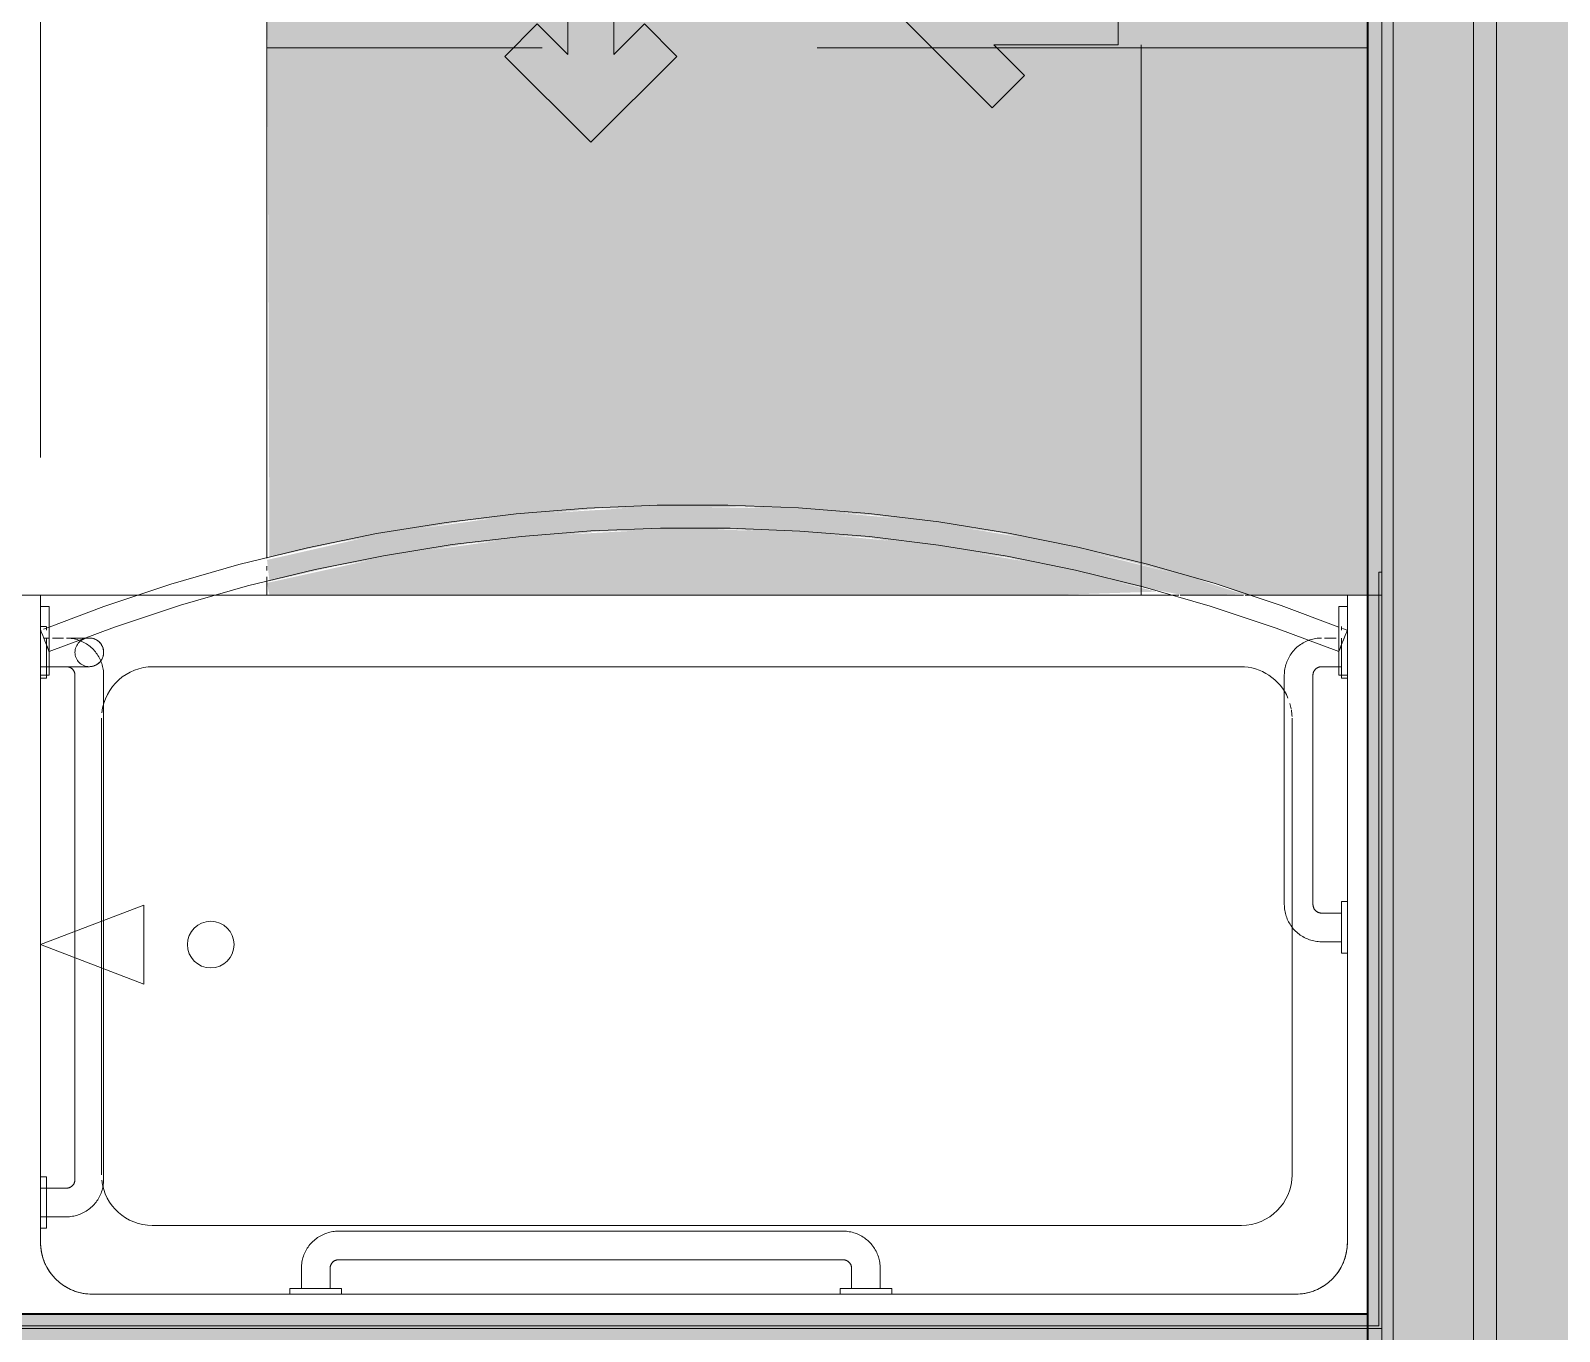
# Model space of a CAD drawing. Header units: inches. Extents: x 6 to 8416, y -388 to 6104.
# Drawn here: x 6355.4 to 6422, y 132.7 to 189.4 of the extents above; entities that cross this region are included whole.
import ezdxf

# ---------------------------------------------------------------- set-up
doc = ezdxf.new("R2010")
doc.units = ezdxf.units.IN
doc.header["$MEASUREMENT"] = 0
doc.linetypes.add('Dash 1_16_', pattern=[48, 24, -24])
doc.linetypes.add('Hidden 1_16_', pattern=[36, 24, -12])
for name, color, linetype, lineweight in [('A-GENM', 13, 'Continuous', 18), ('A-ROOM', 32, 'Continuous', 13), ('A-WALL', 113, 'Continuous', 25), ('A-WALL-PATT', 111, 'Continuous', 35), ('I-WALL', 2, 'Continuous', 25), ('P-SANR-FIXT', 6, 'Continuous', 18), ('Q-SPCQ', 91, 'Continuous', 18)]:
    doc.layers.add(name, color=color, linetype=linetype, lineweight=lineweight)

# ---------------------------------------------------------------- blocks, each defined once
blk = doc.blocks.new('GM BA Shower-Unit-Tub-Prefab-ICC ADA-AM - ICC Type B_ Option B Forward_ 60_W x 32_D-2223336-LEVEL 3 - PLAN Copy 1 Copy 1')
at = {"layer": 'A-GENM'}
for p, q in [((0, 32), (0.625, 32)), ((59.375, 32), (60, 32))]:
    blk.add_line(p, q, dxfattribs=at)
blk = doc.blocks.new('PL BA Toilet-Unit-Two Piece-ICC ADA-AM - ICC Type B_ Side Approach_ Side Bar-V1172-LEVEL 3 - PLAN Copy 1 Copy 1')
at = {"layer": 'A-GENM', "linetype": 'Hidden 1_16_', "lineweight": 9}
for p, q in [((0, 56), (48, 56)), ((48, 56), (48, 24)), ((39.75, 54.25), (36, 50.5)), ((36, 50.5), (39.75, 54.25)), ((41.164, 52.836), (39.75, 54.25)), ((39.75, 54.25), (41.164, 52.836)), ((39.828, 51.5), (41.164, 52.836)), ((41.164, 52.836), (39.828, 51.5)), ((45.25, 51.5), (39.828, 51.5)), ((39.828, 51.5), (45.25, 51.5)), ((45.25, 49.875), (45.25, 51.5)), ((45.25, 51.5), (45.25, 49.875)), ((36, 50.5), (36.625, 49.875)), ((36.625, 49.875), (36, 50.5)), ((36.625, 49.875), (39.75, 46.75)), ((39.75, 46.75), (36.625, 49.875)), ((41.164, 48.164), (39.828, 49.5)), ((39.828, 49.5), (45.25, 49.5)), ((45.25, 49.5), (39.828, 49.5)), ((39.828, 49.5), (41.164, 48.164)), ((45.25, 49.5), (45.25, 49.875)), ((45.25, 49.875), (45.25, 49.5)), ((39.75, 46.75), (41.164, 48.164)), ((41.164, 48.164), (39.75, 46.75)), ((33, 24), (33, 0)), ((33, 24), (48, 24))]:
    blk.add_line(p, q, dxfattribs=at)
blk = doc.blocks.new('GM Clearance-Rect-AM - 30_ x 48_  - A117 2017 Existing _ Type B _ A117 2009 _ CBC-V1173-LEVEL 3 - PLAN Copy 1 Copy 1')
at = {"layer": 'A-GENM', "linetype": 'Hidden 1_16_', "lineweight": 9, "transparency": 33554560}
h = blk.add_hatch(color=256, dxfattribs=at)
h.paths.add_polyline_path([(15, 42.744), (15, 48), (-15, 48), (-15, 46.188), (-12.987, 46.188), (-12.987, 47.5), (-12.554, 47.5), (-12.554, 45.5), (-12.987, 45.5), (-12.987, 45.813), (-15, 45.813), (-15, 0), (13.364, 0.108), (12.696, 3.112), (11.757, 8.69), (11.225, 14.472), (11.148, 20.77), (11.514, 26.436), (12.278, 31.961), (13.507, 37.525), (14.582, 41.622), (15, 42.672)])
h.paths.add_polyline_path([(15, 34.217), (14.852, 38.806), (13.728, 34.217), (12.765, 28.576), (12.231, 22.939), (12.1, 17.758), (12.448, 11.442), (13.252, 5.515), (14.472, 0), (15, 0.108), (15, 33.335)])
h = blk.add_hatch(color=256, dxfattribs=at)
h.paths.add_polyline_path([(15, 41.323), (14.949, 42.527), (14.256, 40.424), (12.637, 33.833), (11.759, 28.576), (11.233, 23.007), (11.124, 17.115), (11.508, 10.872), (12.336, 4.984), (13.469, 0), (14.4, 0.108), (13.713, 3.112), (12.752, 8.782), (12.22, 14.585), (12.131, 20.3), (12.484, 26.123), (13.367, 32.335), (14.624, 37.966), (15, 39.935), (15, 41.296)])
h.paths.add_polyline_path([(-12.554, 45.951), (-12.554, 47.5), (-12.987, 47.5), (-12.845, 46.188), (-12.77, 46.049), (-12.804, 45.813), (-12.987, 45.813), (-12.987, 45.5), (-12.554, 45.5), (-12.554, 45.906)])
h.paths.add_polyline_path([(-12.987, 45.906), (-12.987, 46.188), (-15, 46.049), (-15, 45.813), (-12.987, 45.868)])
blk.add_hatch(color=256, dxfattribs=at).paths.add_polyline_path([(-12.77, 46), (-12.845, 46.188), (-12.987, 46.049), (-12.987, 45.813), (-12.77, 45.951)])
at = {"layer": 'A-GENM', "linetype": 'Hidden 1_16_', "lineweight": 9}
for p, q in [((-15, 48), (-15, 46.133)), ((-15, 48), (-15, 46.133)), ((-15, 46.438), (-15, 48)), ((-15, 48), (15, 48)), ((15, 47.125), (15, 48)), ((15, 47.125), (15, 48)), ((15, 48), (15, 47.125)), ((15, 42.672), (15, 47.125)), ((15, 42.672), (15, 47.125)), ((15, 47.125), (15, 42.672)), ((-15, 45.871), (-15, 0)), ((-15, 45.871), (-15, 0)), ((-15, 11.375), (-15, 45.319)), ((15, 39.825), (15, 42.591)), ((15, 39.825), (15, 42.591)), ((15, 42.591), (15, 39.825)), ((15, 39.35), (15, 39.773)), ((15, 39.35), (15, 39.773)), ((15, 39.773), (15, 39.35)), ((15, 0), (15, 39.35)), ((15, 0), (15, 39.35)), ((15, 39.35), (15, 0)), ((-15, 2.75), (-15, 11.375)), ((-15, 0), (-15, 2.75)), ((-15, 0), (13.394, 0)), ((-15, 0), (13.394, 0)), ((13.394, 0), (-15, 0)), ((13.74, 0), (13.93, 0)), ((13.74, 0), (13.93, 0)), ((13.93, 0), (13.74, 0)), ((14.207, 0), (14.429, 0)), ((14.207, 0), (14.429, 0)), ((14.429, 0), (14.207, 0)), ((14.429, 0), (15, 0)), ((14.429, 0), (15, 0)), ((15, 0), (14.429, 0))]:
    blk.add_line(p, q, dxfattribs=at)
blk = doc.blocks.new('z Nested-Shower Surround-Tub-Prefab - Variable-V1176-LEVEL 3 - PLAN Copy 1 Copy 1')
at = {"layer": 'A-GENM', "lineweight": 9}
for p, q in [((0.125, 33), (0, 33)), ((0, 33), (0, 0)), ((0, 32), (0, 33)), ((0, 33), (0.125, 33)), ((0.125, 0.125), (0.125, 33)), ((0.125, 33), (0.125, 32)), ((60, 33), (59.875, 33)), ((59.875, 33), (59.875, 32)), ((60, 32), (60, 33)), ((0, 0.625), (0, 32)), ((0.125, 32), (0.125, 0.625)), ((59.875, 32), (59.875, 0.125)), ((60, 0), (60, 32)), ((0, 0), (0, 0.625)), ((0, 0), (59.375, 0)), ((59.375, 0), (0, 0)), ((0.125, 0.625), (0.125, 0.312)), ((59.375, 0.125), (0.125, 0.125)), ((0.312, 0.125), (59.375, 0.125)), ((59.875, 0.125), (59.375, 0.125)), ((59.375, 0), (60, 0))]:
    blk.add_line(p, q, dxfattribs=at)
at = {"layer": 'A-GENM'}
for p, q in [((1.5, 32), (0, 32)), ((0, 32), (0, 0)), ((0, 0.625), (0, 32)), ((0.125, 32), (0.625, 32)), ((0.625, 32), (1.5, 32)), ((1.5, 32), (5.826, 32)), ((1.5, 30.75), (1.5, 32)), ((1.5, 30.75), (1.5, 32)), ((1.5, 32), (1.5, 30.75)), ((6.125, 32), (8.252, 32)), ((8.398, 32), (9.275, 32)), ((9.275, 32), (11.375, 32)), ((11.375, 32), (50.725, 32)), ((50.725, 32), (51.148, 32)), ((51.2, 32), (53.966, 32)), ((54.047, 32), (58.5, 32)), ((58.5, 32), (58.5, 30.75)), ((59.375, 32), (58.5, 32)), ((58.5, 32), (58.5, 30.75)), ((58.5, 30.75), (58.5, 32)), ((58.5, 32), (59.375, 32)), ((60, 32), (59.375, 32)), ((60, 0), (60, 32)), ((1.5, 30), (1.5, 30.75)), ((1.5, 29.25), (1.5, 30.75)), ((1.5, 30.75), (1.5, 30)), ((58.5, 30.75), (58.5, 29.25)), ((58.5, 30.75), (58.5, 29.25)), ((58.5, 29.25), (58.5, 30.75)), ((1.5, 3.75), (1.5, 29.25)), ((1.5, 5.942), (1.5, 29.058)), ((1.5, 29.058), (1.5, 5.942)), ((53.839, 28.873), (6.409, 28.873)), ((58.5, 29.25), (58.5, 3.75)), ((58.5, 29.25), (58.5, 3.75)), ((58.5, 3.75), (58.5, 29.25)), ((4.159, 26.623), (4.159, 17.771)), ((56.089, 18.5), (56.089, 26.623)), ((56.089, 6.712), (56.089, 18.5)), ((4.159, 17.771), (4.159, 15.729)), ((4.159, 15.729), (4.159, 6.712)), ((1.5, 3.75), (1.5, 5.058)), ((1.5, 5.058), (1.5, 3.75)), ((53.877, 4.5), (6.371, 4.5)), ((56.25, 1.5), (3.75, 1.5)), ((56.25, 1.5), (3.75, 1.5)), ((3.75, 1.5), (56.25, 1.5)), ((0, 0), (0, 0.625)), ((0, 0), (59.375, 0)), ((59.375, 0), (0, 0)), ((59.375, 0), (60, 0))]:
    blk.add_line(p, q, dxfattribs=at)
blk.add_circle((8.92, 16.75), 1.016, dxfattribs=at)
for centre, radius, start, end in [((6.409, 26.623), 2.25, 90, 173.7582), ((53.839, 26.623), 2.25, 23.01288, 90), ((53.839, 26.623), 2.25, 10.6675, 16.57426), ((53.839, 26.623), 2.25, 1.82866, 9.29916), ((53.877, 6.712), 2.212, 270, 360), ((6.371, 6.712), 2.212, 186.09767, 270), ((3.75, 3.75), 2.25, 180, 200.02868), ((3.75, 3.75), 2.25, 180, 270), ((3.75, 3.75), 2.25, 180, 200.02868), ((56.25, 3.75), 2.25, 270, 360), ((56.25, 3.75), 2.25, 339.97132, 0), ((56.25, 3.75), 2.25, 339.97132, 360), ((3.75, 3.75), 2.25, 200.02868, 204.97132), ((3.75, 3.75), 2.25, 200.02868, 204.97132), ((3.75, 3.75), 2.25, 204.97132, 245.02868), ((3.75, 3.75), 2.25, 204.97132, 245.02868), ((56.25, 3.75), 2.25, 294.97132, 335.02868), ((56.25, 3.75), 2.25, 294.97132, 335.02868), ((56.25, 3.75), 2.25, 335.02868, 339.97132), ((56.25, 3.75), 2.25, 335.02868, 339.97132), ((3.75, 3.75), 2.25, 245.02868, 249.97132), ((3.75, 3.75), 2.25, 245.02868, 249.97132), ((3.75, 3.75), 2.25, 249.97132, 270), ((3.75, 3.75), 2.25, 249.97132, 270), ((56.25, 3.75), 2.25, 270, 290.02868), ((56.25, 3.75), 2.25, 270, 290.02868), ((56.25, 3.75), 2.25, 290.02868, 294.97132), ((56.25, 3.75), 2.25, 290.02868, 294.97132)]:
    blk.add_arc(centre, radius, start, end, dxfattribs=at)
blk = doc.blocks.new('z Nested-Shower Grab Bars - Variable-V1177-LEVEL 3 - PLAN Copy 1 Copy 1')
at = {"layer": 'A-GENM', "linetype": 'Dash 1_16_', "lineweight": 9}
for p, q in [((0.245, 29.125), (0, 29.125)), ((0, 29.125), (0, 29.087)), ((0, 29.125), (0, 29.087)), ((0.245, 29.125), (0, 29.125)), ((0, 29.125), (0, 29.087)), ((0, 29.125), (0, 29.087)), ((0, 29.087), (0, 28.974)), ((0, 29.087), (0, 28.974)), ((0, 29.087), (0, 28.974)), ((0, 29.087), (0, 28.974)), ((0, 28.795), (0, 28.563)), ((0, 28.795), (0, 28.563)), ((0, 28.795), (0, 28.563)), ((0, 28.795), (0, 28.563)), ((0.25, 29.087), (0.25, 29.125)), ((0.25, 29.087), (0.25, 29.125)), ((0.25, 29.087), (0.25, 29.125)), ((0.25, 29.087), (0.25, 29.125)), ((0.25, 28.974), (0.25, 29.087)), ((0.25, 28.974), (0.25, 29.087)), ((0.25, 28.974), (0.25, 29.087)), ((0.25, 28.974), (0.25, 29.087)), ((56.75, 29.125), (56.75, 29.087)), ((56.75, 29.125), (56.75, 29.087)), ((56.75, 29.087), (56.75, 28.974)), ((56.75, 29.087), (56.75, 28.974)), ((57, 29.087), (57, 29.125)), ((57, 29.087), (57, 29.125)), ((57, 28.974), (57, 29.087)), ((57, 28.974), (57, 29.087)), ((57, 28.563), (57, 28.795)), ((57, 28.563), (57, 28.795)), ((0, 28.625), (0, 28.604)), ((0, 28.625), (0, 28.604)), ((0, 28.604), (0, 28.541)), ((0, 28.604), (0, 28.541)), ((0, 28.541), (0, 28.442)), ((0, 28.541), (0, 28.442)), ((0, 28.503), (0, 28.291)), ((0, 28.503), (0, 28.291)), ((0, 28.503), (0, 28.291)), ((0, 28.442), (0, 28.313)), ((0, 28.442), (0, 27.838)), ((0, 28.313), (0, 28.162)), ((0, 28.291), (0, 28.113)), ((0, 28.291), (0, 28.113)), ((0, 28.291), (0, 28.113)), ((0, 28.162), (0, 28)), ((0.375, 28.625), (0.154, 28.625)), ((0.25, 28.625), (0.25, 28.604)), ((0.25, 28.625), (0.25, 28.604)), ((0.25, 28.604), (0.25, 28.541)), ((0.25, 28.604), (0.25, 28.541)), ((0.25, 28.541), (0.25, 28.442)), ((0.25, 28.541), (0.25, 28.442)), ((0.25, 28.442), (0.25, 28.313)), ((0.25, 28.442), (0.25, 28.313)), ((0.25, 28.313), (0.25, 28.162)), ((0.25, 28.313), (0.25, 28)), ((0.25, 28.113), (0.25, 28.291)), ((0.25, 28.162), (0.25, 28)), ((1.004, 28.625), (0.515, 28.625)), ((1.004, 28.625), (0.515, 28.625)), ((1.272, 28.618), (1.208, 28.623)), ((1.245, 28.625), (1.284, 28.625)), ((1.44, 28.625), (1.477, 28.625)), ((1.528, 28.574), (1.465, 28.589)), ((1.551, 28.625), (1.587, 28.625)), ((1.587, 28.625), (1.622, 28.625)), ((1.966, 28.625), (1.987, 28.625)), ((1.987, 28.625), (2.007, 28.625)), ((2.007, 28.625), (2.025, 28.625)), ((2.025, 28.625), (2.042, 28.625)), ((2.042, 28.625), (2.057, 28.625)), ((2.303, 28.119), (2.257, 28.166)), ((55.616, 28.604), (55.552, 28.593)), ((56.516, 28.625), (55.998, 28.625)), ((56.75, 28.541), (56.75, 28.625)), ((56.75, 28.541), (56.75, 28.625)), ((56.75, 28.442), (56.75, 28.541)), ((56.75, 28.442), (56.75, 28.541)), ((56.75, 28.313), (56.75, 28.442)), ((56.75, 28.313), (56.75, 28.442)), ((56.75, 28.162), (56.75, 28.313)), ((56.75, 28.162), (56.75, 28.313)), ((56.75, 28), (56.75, 28.162)), ((56.75, 28), (56.75, 28.162)), ((57, 28.291), (57, 28.503)), ((57, 28.291), (57, 28.503)), ((57, 28.113), (57, 28.291)), ((57, 28.113), (57, 28.291)), ((0, 28), (0, 27.749)), ((0, 28), (0, 27.838)), ((0, 28), (0, 27.749)), ((0, 28), (0, 27.749)), ((0, 27.838), (0, 27.688)), ((0, 27.838), (0, 27.688)), ((0, 27.709), (0, 26.875)), ((0, 27.709), (0, 26.875)), ((0, 27.709), (0, 26.875)), ((0, 27.688), (0, 27.375)), ((0, 27.688), (0, 27.558)), ((0, 27.558), (0, 27.375)), ((0, 27.438), (0, 26.875)), ((0, 27.375), (1.125, 27.375)), ((0.25, 28), (0.25, 27.838)), ((0.25, 28), (0.25, 27.838)), ((0.25, 27.749), (0.25, 27.991)), ((0.25, 27.838), (0.25, 27.688)), ((0.25, 27.838), (0.25, 27.688)), ((0.25, 26.875), (0.25, 27.709)), ((0.25, 27.688), (0.25, 27.375)), ((0.25, 27.688), (0.25, 27.375)), ((0.25, 26.875), (0.25, 27.687)), ((0.25, 26.875), (0.25, 27.687)), ((0.25, 26.875), (0.25, 27.438)), ((0.25, 27.375), (1.125, 27.375)), ((55.875, 27.375), (56.75, 27.375)), ((56.75, 27.838), (56.75, 28)), ((56.75, 27.838), (56.75, 28)), ((56.75, 27.688), (56.75, 27.838)), ((56.75, 27.688), (56.75, 27.838)), ((56.75, 27.709), (56.75, 26.875)), ((56.75, 27.375), (56.75, 27.688)), ((56.75, 27.375), (56.75, 27.688)), ((56.75, 27.687), (56.75, 26.875)), ((57, 27.749), (57, 28)), ((57, 27.749), (57, 28)), ((57, 26.875), (57, 27.709)), ((57, 26.875), (57, 27.709)), ((0, 26.875), (0.25, 26.875)), ((0, 26.875), (0.25, 26.875)), ((1.5, 27), (1.5, 15.826)), ((2.75, 16.306), (2.75, 27)), ((54.25, 27), (54.25, 17)), ((55.5, 17), (55.5, 27)), ((56.75, 26.875), (57, 26.875)), ((57, 17.125), (56.75, 17.125)), ((56.75, 17.125), (56.75, 16.313)), ((56.75, 17.125), (56.75, 14.875)), ((57, 14.875), (57, 17.125)), ((57, 14.875), (57, 17.125)), ((2.75, 14.194), (2.75, 16.306)), ((56.75, 16.625), (55.875, 16.625)), ((56.75, 16.313), (56.75, 16.625)), ((56.75, 15.375), (56.75, 16.625)), ((56.75, 15.688), (56.75, 16.313)), ((1.5, 15.826), (1.5, 14.674)), ((55.875, 15.375), (56.75, 15.375)), ((56.75, 15.375), (56.75, 15.688)), ((56.75, 15.687), (56.75, 14.875)), ((1.5, 14.674), (1.5, 5)), ((56.75, 14.875), (57, 14.875)), ((2.75, 5), (2.75, 14.194)), ((0.25, 5.125), (0, 5.125)), ((0, 5.125), (0, 4.563)), ((0, 5.125), (0, 2.875)), ((0.25, 2.875), (0.25, 5.125)), ((0.25, 4.563), (0.25, 5.125)), ((1.125, 4.625), (0, 4.625)), ((0, 4.625), (0, 4.442)), ((0, 4.625), (0, 3.375)), ((0, 4.442), (0, 4.313)), ((0, 4.313), (0, 4.162)), ((0, 4.162), (0, 4)), ((0, 4), (0, 3.838)), ((0, 3.838), (0, 3.688)), ((0, 3.688), (0, 3.558)), ((0, 3.558), (0, 3.375)), ((0, 3.438), (0, 2.875)), ((0, 3.375), (1.125, 3.375)), ((0.25, 2.875), (0.25, 3.438)), ((0, 2.875), (0.25, 2.875)), ((35, 2.75), (13, 2.75)), ((35, 2.75), (13, 2.75)), ((13, 1.5), (35, 1.5)), ((13, 1.5), (35, 1.5)), ((11.375, 1.125), (11.375, 0.25)), ((11.375, 1.125), (11.375, 0.25)), ((12.625, 0.25), (12.625, 1.125)), ((12.625, 0.25), (12.625, 1.125)), ((35.375, 1.125), (35.375, 0.25)), ((35.375, 1.125), (35.375, 0.25)), ((36.625, 0.25), (36.625, 1.125)), ((36.625, 0.25), (36.625, 1.125)), ((10.875, 0.25), (10.875, 0)), ((11.687, 0.25), (10.875, 0.25)), ((11.687, 0.25), (10.875, 0.25)), ((10.875, 0.25), (10.875, 0)), ((13.125, 0.25), (10.875, 0.25)), ((11.687, 0.25), (10.875, 0.25)), ((10.875, 0), (13.125, 0)), ((10.875, 0), (13.125, 0)), ((10.875, 0), (13.125, 0)), ((10.875, 0), (13.125, 0)), ((11.375, 0.25), (11.688, 0.25)), ((11.375, 0.25), (11.688, 0.25)), ((11.375, 0.25), (11.688, 0.25)), ((11.375, 0.25), (12.625, 0.25)), ((11.688, 0.25), (11.838, 0.25)), ((11.688, 0.25), (12.313, 0.25)), ((11.688, 0.25), (12.313, 0.25)), ((11.838, 0.25), (12, 0.25)), ((12, 0.25), (12.162, 0.25)), ((12.162, 0.25), (12.313, 0.25)), ((13.125, 0.25), (12.313, 0.25)), ((13.125, 0.25), (12.313, 0.25)), ((12.313, 0.25), (12.625, 0.25)), ((12.313, 0.25), (12.625, 0.25)), ((13.125, 0.25), (12.313, 0.25)), ((12.313, 0.25), (12.625, 0.25)), ((13.125, 0), (13.125, 0.25)), ((13.125, 0), (13.125, 0.25)), ((34.875, 0.25), (34.875, 0)), ((35.687, 0.25), (34.875, 0.25)), ((35.687, 0.25), (34.875, 0.25)), ((34.875, 0.25), (34.875, 0)), ((37.125, 0.25), (34.875, 0.25)), ((35.687, 0.25), (34.875, 0.25)), ((34.875, 0), (37.125, 0)), ((34.875, 0), (37.125, 0)), ((34.875, 0), (37.125, 0)), ((34.875, 0), (37.125, 0)), ((35.375, 0.25), (35.688, 0.25)), ((35.375, 0.25), (35.688, 0.25)), ((35.375, 0.25), (36.625, 0.25)), ((35.375, 0.25), (35.688, 0.25)), ((35.688, 0.25), (36.313, 0.25)), ((35.688, 0.25), (35.838, 0.25)), ((35.688, 0.25), (36.313, 0.25)), ((35.838, 0.25), (36, 0.25)), ((36, 0.25), (36.162, 0.25)), ((36.162, 0.25), (36.313, 0.25)), ((37.125, 0.25), (36.313, 0.25)), ((37.125, 0.25), (36.313, 0.25)), ((36.313, 0.25), (36.625, 0.25)), ((36.313, 0.25), (36.625, 0.25)), ((37.125, 0.25), (36.313, 0.25)), ((36.313, 0.25), (36.625, 0.25)), ((37.125, 0), (37.125, 0.25)), ((37.125, 0), (37.125, 0.25))]:
    blk.add_line(p, q, dxfattribs=at)
at = {"layer": 'A-GENM', "linetype": 'Dash 1_16_', "lineweight": 9, "flags": 128}
for points in [[(1.208, 28.623), (1.143, 28.625), (1.125, 28.625)], [(1.125, 28.625), (1.165, 28.625), (1.205, 28.625), (1.245, 28.625)], [(1.465, 28.589), (1.401, 28.601), (1.337, 28.611), (1.272, 28.618)], [(1.284, 28.625), (1.324, 28.625), (1.363, 28.625), (1.401, 28.625), (1.44, 28.625)], [(1.477, 28.625), (1.514, 28.625), (1.551, 28.625)], [(2.257, 28.166), (2.21, 28.21), (2.16, 28.252), (2.109, 28.293), (2.057, 28.331), (2.003, 28.367), (1.948, 28.401), (1.891, 28.433), (1.833, 28.463), (1.774, 28.49), (1.714, 28.515), (1.653, 28.537), (1.591, 28.557), (1.528, 28.574)], [(1.622, 28.625), (1.656, 28.625), (1.69, 28.625), (1.722, 28.625), (1.754, 28.625), (1.784, 28.625), (1.814, 28.625), (1.842, 28.625), (1.87, 28.625), (1.896, 28.625), (1.921, 28.625), (1.944, 28.625), (1.966, 28.625)], [(2.057, 28.625), (2.071, 28.625), (2.083, 28.625), (2.094, 28.625), (2.103, 28.625), (2.11, 28.625), (2.116, 28.625), (2.121, 28.625), (2.124, 28.625), (2.125, 28.625)], [(2.125, 28.625), (2.15, 28.625), (2.175, 28.623), (2.2, 28.621), (2.225, 28.617), (2.249, 28.613), (2.274, 28.607), (2.298, 28.601), (2.322, 28.593), (2.345, 28.585), (2.368, 28.576), (2.391, 28.565), (2.414, 28.554), (2.436, 28.542), (2.457, 28.53), (2.478, 28.516), (2.498, 28.501), (2.518, 28.486), (2.537, 28.47), (2.556, 28.453), (2.573, 28.435), (2.59, 28.417), (2.607, 28.398), (2.622, 28.379), (2.637, 28.358), (2.651, 28.338), (2.664, 28.316), (2.676, 28.295), (2.688, 28.272), (2.698, 28.25), (2.708, 28.226), (2.716, 28.203), (2.724, 28.179), (2.73, 28.155), (2.736, 28.131), (2.741, 28.106), (2.745, 28.082), (2.747, 28.057), (2.749, 28.032), (2.75, 28.007), (2.75, 27.982), (2.749, 27.957), (2.746, 27.932), (2.743, 27.907), (2.739, 27.882), (2.734, 27.858), (2.727, 27.834), (2.72, 27.81), (2.712, 27.786), (2.703, 27.763), (2.693, 27.74), (2.682, 27.717), (2.671, 27.695), (2.658, 27.674), (2.645, 27.653), (2.63, 27.632), (2.615, 27.612), (2.599, 27.593), (2.583, 27.574), (2.565, 27.556), (2.547, 27.539), (2.528, 27.523), (2.509, 27.507), (2.489, 27.492), (2.468, 27.478), (2.447, 27.464), (2.426, 27.452), (2.403, 27.44), (2.381, 27.43), (2.358, 27.42), (2.334, 27.411), (2.311, 27.403), (2.287, 27.396), (2.262, 27.39), (2.238, 27.385), (2.213, 27.381), (2.188, 27.378), (2.163, 27.376), (2.138, 27.375), (2.125, 27.375)], [(2.646, 27.572), (2.622, 27.633), (2.595, 27.692), (2.566, 27.75), (2.535, 27.807), (2.502, 27.863), (2.466, 27.918), (2.428, 27.97), (2.389, 28.022), (2.347, 28.072), (2.303, 28.119)], [(55.303, 28.521), (55.242, 28.497), (55.183, 28.47), (55.125, 28.441), (55.068, 28.41), (55.012, 28.377), (54.957, 28.341), (54.905, 28.303), (54.853, 28.264), (54.803, 28.222), (54.756, 28.178), (54.709, 28.132), (54.665, 28.085), (54.623, 28.035), (54.582, 27.984), (54.544, 27.932), (54.508, 27.878), (54.474, 27.823), (54.442, 27.766), (54.412, 27.708), (54.385, 27.649), (54.36, 27.589), (54.338, 27.528), (54.318, 27.466), (54.301, 27.403), (54.286, 27.34), (54.274, 27.276), (54.264, 27.212), (54.257, 27.147), (54.252, 27.083), (54.25, 27.018), (54.25, 27)], [(55.552, 28.593), (55.489, 28.578), (55.426, 28.562), (55.364, 28.543), (55.303, 28.521)], [(55.875, 28.625), (55.81, 28.624), (55.745, 28.62), (55.68, 28.613), (55.616, 28.604)], [(1.125, 27.375), (1.14, 27.375), (1.155, 27.374), (1.17, 27.372), (1.185, 27.37), (1.2, 27.368), (1.214, 27.364), (1.229, 27.36), (1.243, 27.356), (1.257, 27.351), (1.271, 27.345), (1.285, 27.339), (1.298, 27.333), (1.311, 27.325), (1.324, 27.318), (1.337, 27.31), (1.349, 27.301), (1.361, 27.292), (1.372, 27.282), (1.383, 27.272), (1.394, 27.261), (1.404, 27.25), (1.414, 27.239), (1.423, 27.227), (1.432, 27.215), (1.441, 27.203), (1.448, 27.19), (1.456, 27.177), (1.463, 27.163), (1.469, 27.15), (1.475, 27.136), (1.48, 27.122), (1.484, 27.108), (1.488, 27.093), (1.492, 27.078), (1.495, 27.064), (1.497, 27.049), (1.498, 27.034), (1.5, 27.019), (1.5, 27.004), (1.5, 27)], [(1.95, 27.375), (1.927, 27.375), (1.903, 27.375), (1.877, 27.375), (1.85, 27.375), (1.822, 27.375), (1.792, 27.375), (1.762, 27.375), (1.731, 27.375), (1.699, 27.375), (1.665, 27.375), (1.631, 27.375), (1.596, 27.375), (1.561, 27.375), (1.524, 27.375), (1.487, 27.375), (1.45, 27.375), (1.412, 27.375), (1.373, 27.375), (1.334, 27.375), (1.295, 27.375), (1.255, 27.375), (1.216, 27.375), (1.176, 27.375), (1.136, 27.375), (1.125, 27.375)], [(2.125, 27.375), (2.124, 27.375), (2.122, 27.375), (2.118, 27.375), (2.112, 27.375), (2.105, 27.375), (2.096, 27.375), (2.086, 27.375), (2.074, 27.375), (2.061, 27.375), (2.046, 27.375), (2.03, 27.375), (2.012, 27.375), (1.993, 27.375), (1.972, 27.375), (1.95, 27.375)], [(2.75, 27), (2.749, 27.065), (2.745, 27.13), (2.738, 27.195), (2.729, 27.259), (2.718, 27.323), (2.703, 27.386), (2.687, 27.449), (2.668, 27.511), (2.646, 27.572)], [(55.5, 27), (55.5, 27.015), (55.501, 27.03), (55.503, 27.045), (55.505, 27.06), (55.507, 27.075), (55.511, 27.089), (55.515, 27.104), (55.519, 27.118), (55.524, 27.132), (55.53, 27.146), (55.536, 27.16), (55.542, 27.173), (55.55, 27.186), (55.557, 27.199), (55.565, 27.212), (55.574, 27.224), (55.583, 27.236), (55.593, 27.247), (55.603, 27.258), (55.614, 27.269), (55.625, 27.279), (55.636, 27.289), (55.648, 27.298), (55.66, 27.307), (55.672, 27.316), (55.685, 27.323), (55.698, 27.331), (55.712, 27.338), (55.725, 27.344), (55.739, 27.35), (55.753, 27.355), (55.767, 27.359), (55.782, 27.363), (55.797, 27.367), (55.811, 27.37), (55.826, 27.372), (55.841, 27.373), (55.856, 27.375), (55.871, 27.375), (55.875, 27.375)], [(54.25, 17), (54.251, 16.935), (54.255, 16.87), (54.262, 16.805), (54.271, 16.741), (54.282, 16.677), (54.297, 16.614), (54.313, 16.551), (54.332, 16.489), (54.354, 16.428), (54.378, 16.367), (54.405, 16.308), (54.434, 16.25), (54.465, 16.193), (54.498, 16.137), (54.534, 16.082), (54.572, 16.03), (54.611, 15.978), (54.653, 15.928), (54.697, 15.881), (54.743, 15.834), (54.79, 15.79), (54.84, 15.748), (54.891, 15.707), (54.943, 15.669), (54.997, 15.633), (55.052, 15.599), (55.109, 15.567), (55.167, 15.537), (55.226, 15.51), (55.286, 15.485), (55.347, 15.463), (55.409, 15.443), (55.472, 15.426), (55.535, 15.411), (55.599, 15.399), (55.663, 15.389), (55.728, 15.382), (55.792, 15.377), (55.857, 15.375), (55.875, 15.375)], [(55.875, 16.625), (55.86, 16.625), (55.845, 16.626), (55.83, 16.628), (55.815, 16.63), (55.8, 16.632), (55.786, 16.636), (55.771, 16.64), (55.757, 16.644), (55.743, 16.649), (55.729, 16.655), (55.715, 16.661), (55.702, 16.667), (55.689, 16.675), (55.676, 16.682), (55.663, 16.69), (55.651, 16.699), (55.639, 16.708), (55.628, 16.718), (55.617, 16.728), (55.606, 16.739), (55.596, 16.75), (55.586, 16.761), (55.577, 16.773), (55.568, 16.785), (55.559, 16.797), (55.552, 16.81), (55.544, 16.823), (55.537, 16.837), (55.531, 16.85), (55.525, 16.864), (55.52, 16.878), (55.516, 16.892), (55.512, 16.907), (55.508, 16.922), (55.505, 16.936), (55.503, 16.951), (55.502, 16.966), (55.5, 16.981), (55.5, 16.996), (55.5, 17)], [(1.5, 5), (1.5, 4.985), (1.499, 4.97), (1.497, 4.955), (1.495, 4.94), (1.493, 4.925), (1.489, 4.911), (1.485, 4.896), (1.481, 4.882), (1.476, 4.868), (1.47, 4.854), (1.464, 4.84), (1.458, 4.827), (1.45, 4.814), (1.443, 4.801), (1.435, 4.788), (1.426, 4.776), (1.417, 4.764), (1.407, 4.753), (1.397, 4.742), (1.386, 4.731), (1.375, 4.721), (1.364, 4.711), (1.352, 4.702), (1.34, 4.693), (1.328, 4.684), (1.315, 4.677), (1.302, 4.669), (1.288, 4.662), (1.275, 4.656), (1.261, 4.65), (1.247, 4.645), (1.233, 4.641), (1.218, 4.637), (1.203, 4.633), (1.189, 4.63), (1.174, 4.628), (1.159, 4.627), (1.144, 4.625), (1.129, 4.625), (1.125, 4.625)], [(1.125, 3.375), (1.19, 3.376), (1.255, 3.38), (1.32, 3.387), (1.384, 3.396), (1.448, 3.407), (1.511, 3.422), (1.574, 3.438), (1.636, 3.457), (1.697, 3.479), (1.758, 3.503), (1.817, 3.53), (1.875, 3.559), (1.932, 3.59), (1.988, 3.623), (2.043, 3.659), (2.095, 3.697), (2.147, 3.736), (2.197, 3.778), (2.244, 3.822), (2.291, 3.868), (2.335, 3.915), (2.377, 3.965), (2.418, 4.016), (2.456, 4.068), (2.492, 4.122), (2.526, 4.177), (2.558, 4.234), (2.588, 4.292), (2.615, 4.351), (2.64, 4.411), (2.662, 4.472), (2.682, 4.534), (2.699, 4.597), (2.714, 4.66), (2.726, 4.724), (2.736, 4.788), (2.743, 4.853), (2.748, 4.917), (2.75, 4.982), (2.75, 5)], [(13, 2.75), (12.935, 2.749), (12.87, 2.745), (12.805, 2.738), (12.741, 2.729), (12.677, 2.718), (12.614, 2.703), (12.551, 2.687), (12.489, 2.668), (12.428, 2.646), (12.367, 2.622), (12.308, 2.595), (12.25, 2.566), (12.193, 2.535), (12.137, 2.502), (12.082, 2.466), (12.03, 2.428), (11.978, 2.389), (11.928, 2.347), (11.881, 2.303), (11.834, 2.257), (11.79, 2.21), (11.748, 2.16), (11.707, 2.109), (11.669, 2.057), (11.633, 2.003), (11.599, 1.948), (11.567, 1.891), (11.537, 1.833), (11.51, 1.774), (11.485, 1.714), (11.463, 1.653), (11.443, 1.591), (11.426, 1.528), (11.411, 1.465), (11.399, 1.401), (11.389, 1.337), (11.382, 1.272), (11.377, 1.208), (11.375, 1.143), (11.375, 1.125)], [(13, 2.75), (12.935, 2.749), (12.87, 2.745), (12.805, 2.738), (12.741, 2.729), (12.677, 2.718), (12.614, 2.703), (12.551, 2.687), (12.489, 2.668), (12.428, 2.646), (12.367, 2.622), (12.308, 2.595), (12.25, 2.566), (12.193, 2.535), (12.137, 2.502), (12.082, 2.466), (12.03, 2.428), (11.978, 2.389), (11.928, 2.347), (11.881, 2.303), (11.834, 2.257), (11.79, 2.21), (11.748, 2.16), (11.707, 2.109), (11.669, 2.057), (11.633, 2.003), (11.599, 1.948), (11.567, 1.891), (11.537, 1.833), (11.51, 1.774), (11.485, 1.714), (11.463, 1.653), (11.443, 1.591), (11.426, 1.528), (11.411, 1.465), (11.399, 1.401), (11.389, 1.337), (11.382, 1.272), (11.377, 1.208), (11.375, 1.143), (11.375, 1.125)], [(36.625, 1.125), (36.624, 1.19), (36.62, 1.255), (36.613, 1.32), (36.604, 1.384), (36.593, 1.448), (36.578, 1.511), (36.562, 1.574), (36.543, 1.636), (36.521, 1.697), (36.497, 1.758), (36.47, 1.817), (36.441, 1.875), (36.41, 1.932), (36.377, 1.988), (36.341, 2.043), (36.303, 2.095), (36.264, 2.147), (36.222, 2.197), (36.178, 2.244), (36.132, 2.291), (36.085, 2.335), (36.035, 2.377), (35.984, 2.418), (35.932, 2.456), (35.878, 2.492), (35.823, 2.526), (35.766, 2.558), (35.708, 2.588), (35.649, 2.615), (35.589, 2.64), (35.528, 2.662), (35.466, 2.682), (35.403, 2.699), (35.34, 2.714), (35.276, 2.726), (35.212, 2.736), (35.147, 2.743), (35.083, 2.748), (35.018, 2.75), (35, 2.75)], [(36.625, 1.125), (36.624, 1.19), (36.62, 1.255), (36.613, 1.32), (36.604, 1.384), (36.593, 1.448), (36.578, 1.511), (36.562, 1.574), (36.543, 1.636), (36.521, 1.697), (36.497, 1.758), (36.47, 1.817), (36.441, 1.875), (36.41, 1.932), (36.377, 1.988), (36.341, 2.043), (36.303, 2.095), (36.264, 2.147), (36.222, 2.197), (36.178, 2.244), (36.132, 2.291), (36.085, 2.335), (36.035, 2.377), (35.984, 2.418), (35.932, 2.456), (35.878, 2.492), (35.823, 2.526), (35.766, 2.558), (35.708, 2.588), (35.649, 2.615), (35.589, 2.64), (35.528, 2.662), (35.466, 2.682), (35.403, 2.699), (35.34, 2.714), (35.276, 2.726), (35.212, 2.736), (35.147, 2.743), (35.083, 2.748), (35.018, 2.75), (35, 2.75)], [(12.625, 1.125), (12.625, 1.14), (12.626, 1.155), (12.628, 1.17), (12.63, 1.185), (12.632, 1.2), (12.636, 1.214), (12.64, 1.229), (12.644, 1.243), (12.649, 1.257), (12.655, 1.271), (12.661, 1.285), (12.667, 1.298), (12.675, 1.311), (12.682, 1.324), (12.69, 1.337), (12.699, 1.349), (12.708, 1.361), (12.718, 1.372), (12.728, 1.383), (12.739, 1.394), (12.75, 1.404), (12.761, 1.414), (12.773, 1.423), (12.785, 1.432), (12.797, 1.441), (12.81, 1.448), (12.823, 1.456), (12.837, 1.463), (12.85, 1.469), (12.864, 1.475), (12.878, 1.48), (12.892, 1.484), (12.907, 1.488), (12.922, 1.492), (12.936, 1.495), (12.951, 1.497), (12.966, 1.498), (12.981, 1.5), (12.996, 1.5), (13, 1.5)], [(12.625, 1.125), (12.625, 1.14), (12.626, 1.155), (12.628, 1.17), (12.63, 1.185), (12.632, 1.2), (12.636, 1.214), (12.64, 1.229), (12.644, 1.243), (12.649, 1.257), (12.655, 1.271), (12.661, 1.285), (12.667, 1.298), (12.675, 1.311), (12.682, 1.324), (12.69, 1.337), (12.699, 1.349), (12.708, 1.361), (12.718, 1.372), (12.728, 1.383), (12.739, 1.394), (12.75, 1.404), (12.761, 1.414), (12.773, 1.423), (12.785, 1.432), (12.797, 1.441), (12.81, 1.448), (12.823, 1.456), (12.837, 1.463), (12.85, 1.469), (12.864, 1.475), (12.878, 1.48), (12.892, 1.484), (12.907, 1.488), (12.922, 1.492), (12.936, 1.495), (12.951, 1.497), (12.966, 1.498), (12.981, 1.5), (12.996, 1.5), (13, 1.5)], [(35, 1.5), (35.015, 1.5), (35.03, 1.499), (35.045, 1.497), (35.06, 1.495), (35.075, 1.493), (35.089, 1.489), (35.104, 1.485), (35.118, 1.481), (35.132, 1.476), (35.146, 1.47), (35.16, 1.464), (35.173, 1.458), (35.186, 1.45), (35.199, 1.443), (35.212, 1.435), (35.224, 1.426), (35.236, 1.417), (35.247, 1.407), (35.258, 1.397), (35.269, 1.386), (35.279, 1.375), (35.289, 1.364), (35.298, 1.352), (35.307, 1.34), (35.316, 1.328), (35.323, 1.315), (35.331, 1.302), (35.338, 1.288), (35.344, 1.275), (35.35, 1.261), (35.355, 1.247), (35.359, 1.233), (35.363, 1.218), (35.367, 1.203), (35.37, 1.189), (35.372, 1.174), (35.373, 1.159), (35.375, 1.144), (35.375, 1.129), (35.375, 1.125)], [(35, 1.5), (35.015, 1.5), (35.03, 1.499), (35.045, 1.497), (35.06, 1.495), (35.075, 1.493), (35.089, 1.489), (35.104, 1.485), (35.118, 1.481), (35.132, 1.476), (35.146, 1.47), (35.16, 1.464), (35.173, 1.458), (35.186, 1.45), (35.199, 1.443), (35.212, 1.435), (35.224, 1.426), (35.236, 1.417), (35.247, 1.407), (35.258, 1.397), (35.269, 1.386), (35.279, 1.375), (35.289, 1.364), (35.298, 1.352), (35.307, 1.34), (35.316, 1.328), (35.323, 1.315), (35.331, 1.302), (35.338, 1.288), (35.344, 1.275), (35.35, 1.261), (35.355, 1.247), (35.359, 1.233), (35.363, 1.218), (35.367, 1.203), (35.37, 1.189), (35.372, 1.174), (35.373, 1.159), (35.375, 1.144), (35.375, 1.129), (35.375, 1.125)]]:
    blk.add_lwpolyline(points, dxfattribs=at)
at = {"layer": 'A-GENM', "linetype": 'Dash 1_16_', "lineweight": 9}
for start, end in [(90, 270), (270, 90)]:
    blk.add_arc((2.125, 28), 0.625, start, end, dxfattribs=at)
blk = doc.blocks.new('z Nested-Clearance-Shower-AM - Tub_Shower - ICC Type B - Option B_ Forward _ CBC 11A-V1178-LEVEL 3 - PLAN Copy 1 Copy 1')
at = {"layer": 'A-GENM', "linetype": 'Hidden 1_16_', "lineweight": 9}
for p, q in [((48, 30), (0, 30)), ((0, 30), (0, 0)), ((48, 0), (48, 30)), ((25, 29), (23, 29)), ((23, 29), (23, 23.578)), ((23, 23.578), (23, 29)), ((23, 29), (25, 29)), ((25, 23.578), (25, 29)), ((25, 29), (25, 23.578)), ((41.5, 28.75), (37.75, 25)), ((37.75, 25), (41.5, 28.75)), ((42.914, 27.336), (41.5, 28.75)), ((41.5, 28.75), (42.914, 27.336)), ((41.578, 26), (42.914, 27.336)), ((42.914, 27.336), (41.578, 26)), ((47, 26), (41.578, 26)), ((41.578, 26), (47, 26)), ((47, 24), (47, 26)), ((47, 26), (47, 24)), ((21.664, 24.914), (20.25, 23.5)), ((20.25, 23.5), (21.664, 24.914)), ((23, 23.578), (21.664, 24.914)), ((21.664, 24.914), (23, 23.578)), ((26.336, 24.914), (25, 23.578)), ((25, 23.578), (26.336, 24.914)), ((27.75, 23.5), (26.336, 24.914)), ((26.336, 24.914), (27.75, 23.5)), ((37.75, 25), (41.5, 21.25)), ((41.5, 21.25), (37.75, 25)), ((20.25, 23.5), (24, 19.75)), ((24, 19.75), (20.25, 23.5)), ((24, 19.75), (27.75, 23.5)), ((27.75, 23.5), (24, 19.75)), ((42.914, 22.664), (41.578, 24)), ((41.578, 24), (47, 24)), ((47, 24), (41.578, 24)), ((41.578, 24), (42.914, 22.664)), ((41.5, 21.25), (42.914, 22.664)), ((42.914, 22.664), (41.5, 21.25)), ((0, 0), (48, 0))]:
    blk.add_line(p, q, dxfattribs=at)
blk = doc.blocks.new('z Nested-Shower Fixtures - Variable-2223344-LEVEL 3 - PLAN Copy 1 Copy 1')
at = {"layer": 'P-SANR-FIXT'}
for p, q in [((0, 0), (4.5, 1.727)), ((4.5, 1.727), (4.5, -1.727)), ((4.5, -1.727), (0, 0))]:
    blk.add_line(p, q, dxfattribs=at)
blk = doc.blocks.new('z Nested-Shower Extra Gyp Layer - Variable-2223347-LEVEL 3 - PLAN Copy 1 Copy 1')
at = {"layer": 'A-GENM', "lineweight": 9}
for p, q in [((32, 0.625), (0, 0.625)), ((0, 0.625), (32, 0.625)), ((0, 0.625), (0, 0)), ((0, 0.625), (0, 0)), ((32, 0), (0, 0)), ((0, 0), (32, 0)), ((32, 0), (32, 0.625)), ((32, 0.625), (32, 0))]:
    blk.add_line(p, q, dxfattribs=at)
blk = doc.blocks.new('SE BA Shower Curtain Rod-AM - 1_ Dia__ 76_ AFF-V1056-LEVEL 3 - PLAN Copy 1 Copy 1')
at = {"layer": 'Q-SPCQ'}
for p, q in [((0.375, 1.5), (0, 1.5)), ((0, 1.5), (0, 0.75)), ((0, 1.5), (0, -1.5)), ((0.375, -1.5), (0.375, 1.5)), ((0.375, 0.75), (0.375, 1.5)), ((57, 1.5), (56.625, 1.5)), ((56.625, 1.5), (56.625, 0.75)), ((56.625, 1.5), (56.625, -1.5)), ((57, -1.5), (57, 1.5)), ((57, 0.75), (57, 1.5)), ((0, 0.75), (0, -0.75)), ((0.375, 0.521), (0.375, 0.75)), ((57, -0.75), (57, 0.75)), ((0.002, 0.464), (0.009, 0.449)), ((0.002, 0.464), (0.009, 0.449)), ((0.009, 0.449), (0.027, 0.402)), ((0.009, 0.449), (0.027, 0.402)), ((0.027, 0.402), (0.057, 0.328)), ((0.027, 0.402), (0.095, 0.232)), ((0.057, 0.328), (0.095, 0.232)), ((0.095, 0.232), (0.14, 0.12)), ((0.095, 0.232), (0.14, 0.12)), ((0.375, 0.605), (0.128, 0.512)), ((0.14, 0.12), (0.187, 0)), ((0.14, 0.12), (0.235, -0.12)), ((0.187, 0), (0.235, -0.12)), ((56.72, -0.232), (56.905, 0.232)), ((56.765, -0.12), (56.812, 0)), ((56.998, 0.464), (56.786, 0.544)), ((56.812, 0), (56.86, 0.12)), ((56.86, 0.12), (56.905, 0.232)), ((56.905, 0.232), (56.973, 0.402)), ((56.905, 0.232), (56.943, 0.328)), ((56.943, 0.328), (56.973, 0.402)), ((56.973, 0.402), (56.998, 0.464)), ((56.973, 0.402), (56.991, 0.449)), ((56.991, 0.449), (56.998, 0.464)), ((0.235, -0.12), (0.28, -0.232)), ((0.235, -0.12), (0.28, -0.232)), ((0.28, -0.232), (0.318, -0.328)), ((0.28, -0.232), (0.348, -0.402)), ((0.318, -0.328), (0.348, -0.402)), ((0.348, -0.402), (0.366, -0.449)), ((0.348, -0.402), (0.366, -0.449)), ((0.366, -0.449), (0.373, -0.464)), ((0.366, -0.449), (0.373, -0.464)), ((0.375, -0.75), (0.375, -0.391)), ((56.625, -0.391), (56.625, -0.75)), ((56.627, -0.464), (56.652, -0.402)), ((56.627, -0.464), (56.652, -0.402)), ((56.652, -0.402), (56.72, -0.232)), ((56.652, -0.402), (56.682, -0.328)), ((56.682, -0.328), (56.72, -0.232)), ((56.72, -0.232), (56.765, -0.12)), ((0, -0.75), (0, -1.5)), ((0.375, -1.5), (0.375, -0.75)), ((56.625, -0.75), (56.625, -1.5)), ((57, -1.5), (57, -0.75)), ((0, -1.5), (0.375, -1.5)), ((56.625, -1.5), (57, -1.5))]:
    blk.add_line(p, q, dxfattribs=at)
at = {"layer": 'Q-SPCQ', "flags": 128}
for points in [[(56.625, 0.604), (54.115, 1.547), (51.191, 2.513), (48.231, 3.362), (45.239, 4.091), (42.221, 4.7), (39.18, 5.189), (36.123, 5.555), (33.053, 5.798), (29.976, 5.919), (26.897, 5.916), (23.82, 5.791), (20.75, 5.542), (17.694, 5.171), (14.654, 4.678), (11.636, 4.063), (8.646, 3.329), (5.687, 2.475), (2.765, 1.504), (0.375, 0.605)], [(0.375, -0.464), (3.218, 0.604), (6.104, 1.558), (9.026, 2.395), (11.978, 3.115), (14.958, 3.716), (17.959, 4.198), (20.976, 4.56), (24.006, 4.8), (27.043, 4.919), (30.083, 4.916), (33.119, 4.792), (36.149, 4.547), (39.166, 4.181), (42.166, 3.694), (45.144, 3.088), (48.096, 2.363), (51.016, 1.52), (53.901, 0.562), (56.625, -0.464)]]:
    blk.add_lwpolyline(points, dxfattribs=at)

msp = doc.modelspace()

# ---------------------------------------------------------------- hatches: boundary and pattern name
at = {"layer": 'A-WALL-PATT'}
for points in [[(6414.79033733, 131.93577679), (6414.79033733, 245.93577679), (6414.29033733, 245.93577679), (6414.29033733, 131.93577679)], [(6414.285487, 132.81077679), (6414.29033733, 132.81077679), (6414.29033733, 164.81077679), (6413.66533733, 164.81077679), (6413.66533733, 132.81077679)]]:
    msp.add_hatch(color=10, dxfattribs=at).paths.add_polyline_path(points)
h = msp.add_hatch(color=10, dxfattribs=at)
h.paths.add_polyline_path([(6414.29033733, 131.93577679), (6414.285487, 132.81077679), (6413.66533733, 132.81077679), (6413.66533733, 131.93577679)])
h.paths.add_polyline_path([(6414.29033733, 164.81077679), (6414.29033733, 245.31077679), (6413.66533733, 245.31077679), (6413.66533733, 164.81077679), (6414.10810341, 164.81077679)])
at = {"layer": 'A-WALL-PATT', "transparency": 33554560}
h = msp.add_hatch(color=10, dxfattribs=at)
h.paths.add_polyline_path([(6413.66533733, 132.81077679), (6413.66533733, 133.43577679), (6354.29033733, 133.43577679), (6354.29033733, 132.81077679), (6400.56803685, 132.81077679)])
h.paths.add_polyline_path([(6348.79033733, 132.81077679), (6348.79033733, 133.43577679), (6328.16533733, 133.43577679), (6328.16533733, 132.81077679)])
at = {"layer": 'I-WALL'}
for points in [[(6418.29033733, 131.93577679), (6418.29033733, 245.93577679), (6414.79033733, 245.93577679), (6414.79033733, 131.93577679)], [(6419.29033733, 131.93577679), (6419.29033733, 245.93577679), (6418.29033733, 245.93577679), (6418.29033733, 131.93577679)], [(6422.79033733, 131.93577679), (6424.79033733, 131.93577679), (6424.79033733, 245.93577679), (6419.29033733, 245.93577679), (6419.29033733, 131.93577679)]]:
    msp.add_hatch(color=10, dxfattribs=at).paths.add_polyline_path(points)
at = {"layer": 'I-WALL', "transparency": 33554560}
msp.add_hatch(color=10, dxfattribs=at).paths.add_polyline_path([(6413.66533733, 129.31077679), (6413.66533733, 132.81077679), (6328.16533733, 132.81077679), (6328.16533733, 129.31077679), (6400.56803685, 129.31077679)])

# ---------------------------------------------------------------- linework, layer by layer
at = {"layer": 'A-ROOM', "lineweight": 9, "flags": 128}
msp.add_lwpolyline([(5937.91533733, 131.93577679), (5937.91533733, -23.18922321), (6413.66533733, -23.18922321), (6413.66533733, 131.93577679), (6413.66533733, 188.62297079), (6413.66533733, 193.49858278), (6413.66533733, 244.68577679), (6348.91533733, 244.68577679), (6348.91533733, 261.93577679), (6003.41533733, 261.93577679), (6003.41533733, 227.43577679), (5996.66533733, 227.43577679), (5996.66533733, 261.93577679), (5937.91533733, 261.93577679), (5937.91533733, 193.49858278), (5937.91533733, 188.62297079)], close=True, dxfattribs=at)
at = {"layer": 'A-WALL', "lineweight": 9}
for p, q in [((6414.29033733, 245.93577679), (6414.29033733, -24.43922321)), ((6414.79033733, 245.93577679), (6414.79033733, -24.43922321)), ((6418.29033733, 245.93577679), (6418.29033733, -24.43922321)), ((6419.29033733, 245.93577679), (6419.29033733, -24.43922321)), ((6413.66533733, 132.81077679), (6354.29033733, 132.81077679))]:
    msp.add_line(p, q, dxfattribs=at)
at = {"layer": 'I-WALL', "lineweight": 35}
for p, q in [((6413.66533733, 244.68577679), (6413.66533733, -23.18922321)), ((6413.66533733, 133.43577679), (6354.91533733, 133.43577679))]:
    msp.add_line(p, q, dxfattribs=at)

# ---------------------------------------------------------------- block references
at = {"layer": 'A-GENM', "linetype": 'Hidden 1_16_', "lineweight": 9}
msp.add_blockref('z Nested-Clearance-Shower-AM - Tub_Shower - ICC Type B - Option B_ Forward _ CBC 11A-V1178-LEVEL 3 - PLAN Copy 1 Copy 1', (6355.79033733, 164.81077679), dxfattribs=at)
at = {"layer": 'A-GENM', "linetype": 'Hidden 1_16_', "lineweight": 9, "rotation": 269.9999999999995}
msp.add_blockref('GM Clearance-Rect-AM - 30_ x 48_  - A117 2017 Existing _ Type B _ A117 2009 _ CBC-V1173-LEVEL 3 - PLAN Copy 1 Copy 1', (6365.66533733, 179.81077679), dxfattribs=at)
at = {"layer": 'A-GENM', "lineweight": 9}
msp.add_blockref('z Nested-Shower Surround-Tub-Prefab - Variable-V1176-LEVEL 3 - PLAN Copy 1 Copy 1', (6354.29033733, 132.81077679), dxfattribs=at)
at = {"layer": 'A-GENM'}
msp.add_blockref('GM BA Shower-Unit-Tub-Prefab-ICC ADA-AM - ICC Type B_ Option B Forward_ 60_W x 32_D-2223336-LEVEL 3 - PLAN Copy 1 Copy 1', (6354.29033733, 132.81077679), dxfattribs=at)
at = {"layer": 'A-GENM', "rotation": 89.99999999999993}
msp.add_blockref('z Nested-Shower Extra Gyp Layer - Variable-2223347-LEVEL 3 - PLAN Copy 1 Copy 1', (6414.29033733, 132.81077679), dxfattribs=at)
at = {"layer": 'A-GENM', "linetype": 'Dash 1_16_', "lineweight": 9}
msp.add_blockref('z Nested-Shower Grab Bars - Variable-V1177-LEVEL 3 - PLAN Copy 1 Copy 1', (6355.79033733, 134.31077679), dxfattribs=at)
at = {"layer": 'P-SANR-FIXT', "rotation": 180}
msp.add_blockref('PL BA Toilet-Unit-Two Piece-ICC ADA-AM - ICC Type B_ Side Approach_ Side Bar-V1172-LEVEL 3 - PLAN Copy 1 Copy 1', (6413.66533733, 244.68577679), dxfattribs=at)
at = {"layer": 'P-SANR-FIXT'}
msp.add_blockref('z Nested-Shower Fixtures - Variable-2223344-LEVEL 3 - PLAN Copy 1 Copy 1', (6355.79033733, 149.56077679), dxfattribs=at)
at = {"layer": 'Q-SPCQ'}
msp.add_blockref('SE BA Shower Curtain Rod-AM - 1_ Dia__ 76_ AFF-V1056-LEVEL 3 - PLAN Copy 1 Copy 1', (6355.79033733, 162.81077679), dxfattribs=at)

doc.saveas('drawing.dxf')
